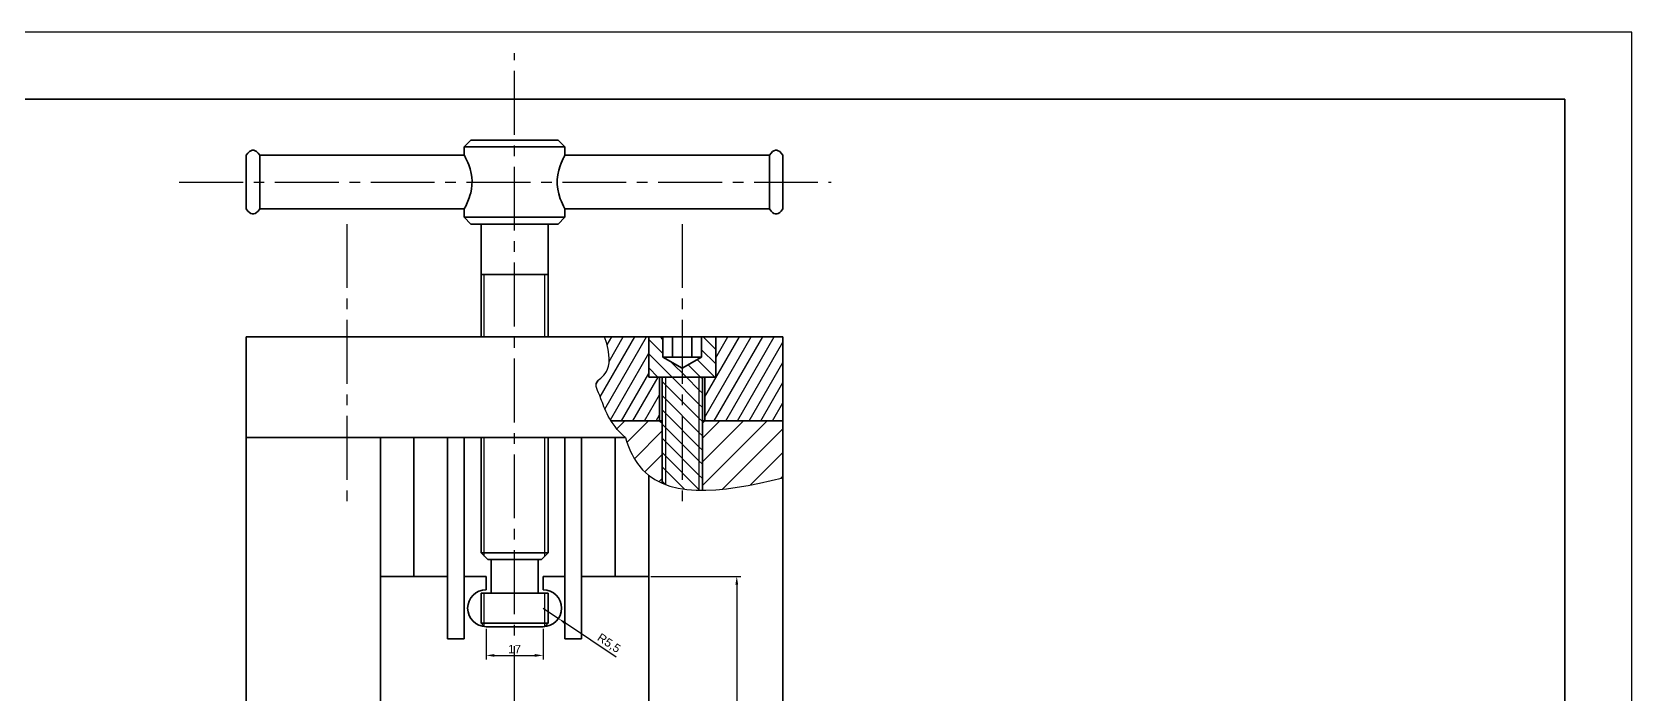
# Model space of a CAD drawing. Header units: millimetres. Extents: x 404 to 2877, y -584 to 1147.
# Drawn here: x 1115.7 to 1592.8, y 949.1 to 1146.7 of the extents above; entities that cross this region are included whole.
import ezdxf

# ---------------------------------------------------------------- set-up
doc = ezdxf.new("R2010")
doc.units = ezdxf.units.MM
doc.linetypes.add('CENTER2', pattern=[28.575, 19.05, -3.175, 3.175, -3.175])
for name, color, linetype in [('剖面线', 3, 'Continuous'), ('标注层', 3, 'Continuous'), ('点画线', 1, 'CENTER2'), ('细实线', 7, 'Continuous')]:
    doc.layers.add(name, color=color, linetype=linetype)
doc.layers.add('粗实线', color=50, linetype='Continuous', lineweight=35)
doc.layers.add('边框', color=7, linetype='Continuous', lineweight=35)
doc.styles.get("Standard").update_dxf_attribs({"font": 'arial.ttf'})
doc.dimstyles.new('ISO-25', dxfattribs={"dimtxt": 2.5, "dimasz": 2.5, "dimexe": 1.25, "dimexo": 0.625, "dimtad": 1, "dimtxsty": 'Standard', "dimcen": 2.5, "dimadec": 0, "dimazin": 0, "dimtfac": 1, "dimtmove": 0, "dimatfit": 3, "dimfxl": 1, "dimarcsym": 0})
pattern_1 = [(135, (0, 0), (-2.1213203, -2.1213203), [])]

# ---------------------------------------------------------------- blocks, each defined once
blk = doc.blocks.new('*D130')
at = {"layer": 'Defpoints', "color": 0, "transparency": 16777216}
for p in [(1299.59, 984.48), (1299.59, 879.48), (1325.86, 879.48)]:
    blk.add_point(p, dxfattribs=at)
at = {"layer": '标注层', "color": 0, "lineweight": -2, "transparency": 16777216}
for p, q in [((1300.21, 984.48), (1327.11, 984.48)), ((1325.86, 981.98), (1325.86, 881.98)), ((1300.21, 879.48), (1327.11, 879.48))]:
    blk.add_line(p, q, dxfattribs=at)
at = {"layer": '标注层', "color": 0, "transparency": 16777216}
for points in [[(1325.44, 981.98), (1326.28, 981.98), (1325.86, 984.48)], [(1325.44, 881.98), (1326.28, 881.98), (1325.86, 879.48)]]:
    blk.add_solid(points, dxfattribs=at)
at = {"layer": '标注层', "color": 0, "transparency": 16777216, "insert": (1323.96, 931.98), "char_height": 2.5, "attachment_point": 5, "rotation": 90}
blk.add_mtext('105', dxfattribs=at)
blk = doc.blocks.new('*D131')
at = {"layer": 'Defpoints', "color": 0, "transparency": 16777216}
for p in [(1268.09, 974.98), (1272.66, 971.92)]:
    blk.add_point(p, dxfattribs=at)
at = {"layer": '标注层', "color": 0, "lineweight": -2, "transparency": 16777216}
for p, q in [((1268.09, 974.98), (1272.66, 971.92)), ((1289.88, 960.38), (1274.74, 970.53))]:
    blk.add_line(p, q, dxfattribs=at)
at = {"layer": '标注层', "color": 0, "transparency": 16777216}
blk.add_solid([(1274.97, 970.87), (1274.5, 970.18), (1272.66, 971.92)], dxfattribs=at)
at = {"layer": '标注层', "color": 0, "transparency": 16777216, "insert": (1287.65, 964.43), "char_height": 2.5, "attachment_point": 5, "rotation": 326.1821}
blk.add_mtext('R5,5', dxfattribs=at)
blk = doc.blocks.new('*D132')
at = {"layer": 'Defpoints', "color": 0, "transparency": 16777216}
for p in [(1251.09, 969.48), (1268.09, 969.48), (1268.09, 960.92)]:
    blk.add_point(p, dxfattribs=at)
at = {"layer": '标注层', "color": 0, "lineweight": -2, "transparency": 16777216}
for p, q in [((1251.09, 968.86), (1251.09, 959.67)), ((1268.09, 968.86), (1268.09, 959.67)), ((1253.59, 960.92), (1265.59, 960.92))]:
    blk.add_line(p, q, dxfattribs=at)
at = {"layer": '标注层', "color": 0, "transparency": 16777216}
for points in [[(1253.59, 961.33), (1253.59, 960.5), (1251.09, 960.92)], [(1265.59, 961.33), (1265.59, 960.5), (1268.09, 960.92)]]:
    blk.add_solid(points, dxfattribs=at)
at = {"layer": '标注层', "color": 0, "transparency": 16777216, "insert": (1259.59, 962.8), "char_height": 2.5, "attachment_point": 5}
blk.add_mtext('17', dxfattribs=at)

msp = doc.modelspace()

# ---------------------------------------------------------------- hatches: boundary and pattern name
at = {"layer": '剖面线'}
h = msp.add_hatch(dxfattribs=at)
h.set_pattern_fill('_USER', color=256, scale=3, angle=60, pattern_type=0)
h.set_pattern_definition([(60, (0, 0), (-2.598076, 1.5), [])])
h.paths.add_polyline_path([(1339.589, 1055.841), (1319.589, 1055.841), (1319.589, 1043.841), (1316.339, 1043.841), (1316.339, 1030.841), (1339.589, 1030.841)])
edge = h.paths.add_edge_path()
edge.add_line((1302.839, 1043.841), (1299.589, 1043.841))
edge.add_line((1299.589, 1043.841), (1299.589, 1055.841))
edge.add_line((1299.589, 1055.841), (1286.444, 1055.841))
edge.add_spline(control_points=[(1286.444, 1055.841), (1290.299, 1044.681), (1281.983, 1043.707), (1284.924, 1039.183), (1286.736, 1033.383), (1288.336, 1030.841)], knot_values=[7.2323679, 7.2323679, 7.2323679, 7.2323679, 38.9350129, 56.1442681, 67.5864776, 67.5864776, 67.5864776, 67.5864776], degree=3, periodic=0)
edge.add_line((1288.336, 1030.841), (1302.839, 1030.841))
edge.add_line((1302.839, 1030.841), (1302.839, 1043.841))
h = msp.add_hatch(dxfattribs=at)
h.set_pattern_fill('_USER', color=256, scale=3, angle=135, pattern_type=0)
h.set_pattern_definition(pattern_1)
h.paths.add_polyline_path([(1309.589, 1046.507), (1303.815, 1049.841), (1303.815, 1055.841), (1299.589, 1055.841), (1299.589, 1043.841), (1309.589, 1043.841)])
h.paths.add_polyline_path([(1319.589, 1055.841), (1315.363, 1055.841), (1315.363, 1049.841), (1309.589, 1046.507), (1309.589, 1043.841), (1316.339, 1043.841), (1319.589, 1043.841)])
h = msp.add_hatch(dxfattribs=at)
h.set_pattern_fill('_USER', color=256, scale=3, angle=135, pattern_type=0)
h.set_pattern_definition(pattern_1)
edge = h.paths.add_edge_path()
edge.add_line((1315.589, 1043.841), (1314.589, 1043.841))
edge.add_line((1314.589, 1043.841), (1314.589, 1010.147))
edge.add_spline(control_points=[(1314.589, 1010.147), (1314.92, 1010.141), (1315.253, 1010.138), (1315.589, 1010.139)], knot_values=[68.445795, 68.445795, 68.445795, 68.445795, 69.4518819, 69.4518819, 69.4518819, 69.4518819], degree=3, periodic=0)
edge.add_line((1315.589, 1010.139), (1315.589, 1043.841))
edge = h.paths.add_edge_path()
edge.add_line((1304.589, 1043.841), (1303.589, 1043.841))
edge.add_line((1303.589, 1043.841), (1303.589, 1012.231))
edge.add_spline(control_points=[(1303.589, 1012.231), (1303.917, 1012.089), (1304.25, 1011.956), (1304.589, 1011.83)], knot_values=[55.9643183, 55.9643183, 55.9643183, 55.9643183, 57.2496429, 57.2496429, 57.2496429, 57.2496429], degree=3, periodic=0)
edge.add_line((1304.589, 1011.83), (1304.589, 1043.841))
h = msp.add_hatch(dxfattribs=at)
h.set_pattern_fill('_USER', color=256, scale=3, angle=135, pattern_type=0)
h.set_pattern_definition(pattern_1)
edge = h.paths.add_edge_path()
edge.add_line((1309.589, 1043.841), (1304.589, 1043.841))
edge.add_line((1304.589, 1043.841), (1304.589, 1011.83))
edge.add_spline(control_points=[(1304.589, 1011.83), (1306.145, 1011.251), (1307.817, 1010.835), (1309.589, 1010.56)], knot_values=[57.2496429, 57.2496429, 57.2496429, 57.2496429, 63.1524504, 63.1524504, 63.1524504, 63.1524504], degree=3, periodic=0)
edge.add_line((1309.589, 1010.56), (1309.589, 1043.841))
edge = h.paths.add_edge_path()
edge.add_line((1314.589, 1043.841), (1309.589, 1043.841))
edge.add_line((1309.589, 1043.841), (1309.589, 1010.56))
edge.add_spline(control_points=[(1309.589, 1010.56), (1311.178, 1010.314), (1312.848, 1010.181), (1314.589, 1010.147)], knot_values=[63.1524504, 63.1524504, 63.1524504, 63.1524504, 68.445795, 68.445795, 68.445795, 68.445795], degree=3, periodic=0)
edge.add_line((1314.589, 1010.147), (1314.589, 1043.841))
h = msp.add_hatch(dxfattribs=at)
h.set_pattern_fill('_USER', color=256, scale=5, angle=45, pattern_type=0)
h.set_pattern_definition([(45, (0, 0), (-3.535534, 3.535534), [])])
edge = h.paths.add_edge_path()
edge.add_line((1339.589, 1028.841), (1339.589, 1030.841))
edge.add_line((1339.589, 1030.841), (1316.339, 1030.841))
edge.add_line((1316.339, 1030.841), (1315.589, 1030.091))
edge.add_line((1315.589, 1030.091), (1315.589, 1010.139))
edge.add_spline(control_points=[(1315.589, 1010.139), (1322.711, 1010.153), (1330.943, 1011.727), (1339.589, 1013.885)], knot_values=[69.4518819, 69.4518819, 69.4518819, 69.4518819, 90.7886557, 90.7886557, 90.7886557, 90.7886557], degree=3, periodic=0)
edge.add_line((1339.589, 1013.885), (1339.589, 1028.841))
edge = h.paths.add_edge_path()
edge.add_line((1303.589, 1030.091), (1302.839, 1030.841))
edge.add_line((1302.839, 1030.841), (1288.336, 1030.841))
edge.add_spline(control_points=[(1288.336, 1030.841), (1289.347, 1029.234), (1290.709, 1027.538), (1292.625, 1025.841)], knot_values=[0, 0, 0, 0, 7.2323679, 7.2323679, 7.2323679, 7.2323679], degree=3, periodic=0)
edge.add_spline(control_points=[(1292.625, 1025.841), (1293.519, 1022.928), (1295.442, 1018.581), (1298.323, 1015.58), (1299.589, 1014.588)], knot_values=[35.246598, 35.246598, 35.246598, 35.246598, 44.3733471, 50.2884517, 50.2884517, 50.2884517, 50.2884517], degree=3, periodic=0)
edge.add_spline(control_points=[(1299.589, 1014.588), (1300.804, 1013.636), (1302.142, 1012.856), (1303.589, 1012.231)], knot_values=[50.2884517, 50.2884517, 50.2884517, 50.2884517, 55.9643183, 55.9643183, 55.9643183, 55.9643183], degree=3, periodic=0)
edge.add_line((1303.589, 1012.231), (1303.589, 1030.091))
h = msp.add_hatch(dxfattribs=at)
h.set_pattern_fill('_USER', color=256, scale=5, angle=135, pattern_type=0)
h.set_pattern_definition([(135, (0, 0), (-3.535534, -3.535534), [])])
edge = h.paths.add_edge_path()
edge.add_spline(control_points=[(864.744, 720.841), (864.766, 727.657), (864.746, 734.249), (864.726, 740.841)], knot_values=[106.9354967, 106.9354967, 106.9354967, 106.9354967, 127.0332485, 127.0332485, 127.0332485, 127.0332485], degree=3, periodic=0)
edge.add_line((864.726, 740.841), (849.715, 740.841))
edge.add_line((849.715, 740.841), (848.715, 739.841))
edge.add_line((848.715, 739.841), (848.715, 721.841))
edge.add_line((848.715, 721.841), (849.715, 720.841))
edge.add_line((849.715, 720.841), (864.744, 720.841))
edge = h.paths.add_edge_path()
edge.add_line((838.715, 739.841), (837.715, 740.841))
edge.add_line((837.715, 740.841), (826.167, 740.841))
edge.add_spline(control_points=[(826.167, 740.841), (826.126, 736.868), (826.082, 730.325), (826.343, 723.504), (826.549, 720.841)], knot_values=[1.7527181, 1.7527181, 1.7527181, 1.7527181, 13.78396, 21.5020778, 21.5020778, 21.5020778, 21.5020778], degree=3, periodic=0)
edge.add_line((826.549, 720.841), (837.715, 720.841))
edge.add_line((837.715, 720.841), (838.715, 721.841))
edge.add_line((838.715, 721.841), (838.715, 739.841))
edge = h.paths.add_edge_path()
edge.add_spline(control_points=[(838.715, 878.966), (833.307, 875.167), (824.353, 868.878), (813.936, 862.81), (812.048, 858.841)], knot_values=[0, 0, 0, 0, 20.2195962, 33.479204, 33.479204, 33.479204, 33.479204], degree=3, periodic=0)
edge.add_line((812.048, 858.841), (838.715, 858.841))
edge.add_line((838.715, 858.841), (838.715, 862.091))
edge.add_line((838.715, 862.091), (838.715, 878.966))
edge = h.paths.add_edge_path()
edge.add_line((838.715, 842.841), (808.124, 842.841))
edge.add_spline(control_points=[(808.124, 842.841), (807.029, 837.415), (800.372, 835.69), (793.715, 833.966)], knot_values=[0, 0, 0, 0, 16.9226136, 16.9226136, 16.9226136, 16.9226136], degree=3, periodic=0)
edge.add_line((793.715, 833.966), (793.715, 823.841))
edge.add_line((793.715, 823.841), (793.715, 818.841))
edge.add_line((793.715, 818.841), (795.715, 820.841))
edge.add_line((795.715, 820.841), (834.715, 820.841))
edge.add_line((834.715, 820.841), (836.715, 818.841))
edge.add_line((836.715, 818.841), (838.715, 818.841))
edge.add_line((838.715, 818.841), (838.715, 823.841))
edge.add_line((838.715, 823.841), (838.715, 842.841))
h.paths.add_polyline_path([(1354.589, 735.841, 0.4142136), (1349.589, 740.841), (1334.589, 740.841), (1334.589, 734.841), (1331.339, 734.841), (1331.339, 720.841), (1331.589, 720.841), (1354.589, 720.841)])
edge = h.paths.add_edge_path()
edge.add_line((1309.589, 740.841), (1291.527, 740.841))
edge.add_spline(control_points=[(1291.527, 740.841), (1290.938, 734.073), (1290.061, 727.308), (1289.58, 720.841)], knot_values=[94.670311, 94.670311, 94.670311, 94.670311, 113.6267461, 113.6267461, 113.6267461, 113.6267461], degree=3, periodic=0)
edge.add_line((1289.58, 720.841), (1309.589, 720.841))
edge.add_line((1309.589, 720.841), (1309.589, 740.841))
h.paths.add_polyline_path([(1317.839, 734.841), (1314.589, 734.841), (1314.589, 720.841), (1317.589, 720.841), (1317.839, 720.841)])
h.paths.add_polyline_path([(1314.589, 734.841), (1314.589, 740.841), (1309.589, 740.841), (1309.589, 720.841), (1314.589, 720.841)])
h.paths.add_polyline_path([(1296.021, 1018.413), (1296.05, 1018.371), (1296.079, 1018.329), (1296.108, 1018.287), (1296.137, 1018.245), (1296.166, 1018.203), (1296.196, 1018.162), (1296.225, 1018.121), (1296.254, 1018.079), (1296.28, 1018.044), (1295.993, 1018.455)])

# ---------------------------------------------------------------- linework, layer by layer
msp.add_lwpolyline([(403.835, 305.705), (1592.835, 305.705), (1592.835, 1146.705), (403.835, 1146.705)], close=True)
at = {"layer": '点画线'}
for p, q in [((1259.589, 630.304), (1259.589, 1140.436)), ((1159.556, 1101.981), (1354.023, 1101.981)), ((1209.589, 1089.481), (1209.589, 1006.893)), ((1309.589, 1089.481), (1309.589, 1006.893))]:
    msp.add_line(p, q, dxfattribs=at)
at = {"layer": '粗实线', "lineweight": 35, "ltscale": 0.070711}
for p, q in [((1246.589, 1114.481), (1244.589, 1112.481)), ((1272.589, 1114.481), (1274.589, 1112.481)), ((1246.589, 1089.481), (1244.589, 1091.481)), ((1272.589, 1089.481), (1274.589, 1091.481)), ((1251.589, 989.481), (1249.589, 991.481)), ((1267.589, 989.481), (1269.589, 991.481))]:
    msp.add_line(p, q, dxfattribs=at)
at = {"layer": '粗实线', "lineweight": 35}
for p, q in [((1244.589, 1112.481), (1272.753, 1112.481)), ((1246.589, 1114.481), (1270.998, 1114.481)), ((1183.589, 1109.981), (1244.589, 1109.981)), ((1274.589, 1109.981), (1335.589, 1109.981)), ((1183.589, 1093.981), (1244.589, 1093.981)), ((1274.589, 1093.981), (1335.589, 1093.981)), ((1244.589, 1091.481), (1272.753, 1091.481)), ((1246.589, 1089.481), (1270.998, 1089.481)), ((1249.589, 1089.481), (1249.589, 1055.841)), ((1269.589, 1089.481), (1269.589, 1055.841)), ((1179.589, 1025.841), (1179.589, 1055.841)), ((1339.589, 1055.841), (1179.589, 1055.841)), ((1339.589, 1025.841), (1339.589, 1055.841)), ((1303.815, 1049.841), (1315.363, 1049.841)), ((1339.589, 740.841), (1339.589, 1028.841)), ((1179.589, 768.842), (1179.589, 1025.841)), ((1292.625, 1025.841), (1179.589, 1025.841)), ((1219.589, 984.481), (1219.589, 1023.841)), ((1229.589, 1023.841), (1229.589, 984.481)), ((1239.589, 965.841), (1239.589, 1025.841)), ((1244.589, 1025.841), (1244.589, 965.841)), ((1249.589, 1025.841), (1249.589, 991.481)), ((1269.589, 1025.841), (1269.589, 991.481)), ((1274.589, 1025.841), (1274.589, 965.841)), ((1279.589, 965.841), (1279.589, 1025.841)), ((1289.589, 1023.841), (1289.589, 984.481)), ((1299.589, 965.841), (1299.589, 1014.588)), ((1219.589, 984.481), (1219.589, 879.481)), ((1219.589, 984.481), (1239.589, 984.481)), ((1299.589, 984.481), (1279.589, 984.481)), ((1299.589, 984.481), (1299.589, 879.481))]:
    msp.add_line(p, q, dxfattribs=at)
at = {"layer": '粗实线', "lineweight": 35, "ltscale": 0.0625}
for p, q in [((1244.589, 1112.481), (1244.589, 1109.981)), ((1274.589, 1112.481), (1274.589, 1109.981)), ((1244.589, 1093.981), (1244.589, 1091.481)), ((1274.589, 1093.981), (1274.589, 1091.481))]:
    msp.add_line(p, q, dxfattribs=at)
at = {"layer": '粗实线', "lineweight": 35, "ltscale": 0.039786}
for p, q in [((1270.998, 1114.481), (1272.589, 1114.481)), ((1270.998, 1089.481), (1272.589, 1089.481))]:
    msp.add_line(p, q, dxfattribs=at)
at = {"layer": '粗实线', "lineweight": 35, "ltscale": 0.045906}
for p, q in [((1272.753, 1112.481), (1274.589, 1112.481)), ((1272.753, 1091.481), (1274.589, 1091.481))]:
    msp.add_line(p, q, dxfattribs=at)
at = {"layer": '粗实线', "lineweight": 35, "ltscale": 0.024483}
for p, q in [((1179.589, 1109.001), (1179.589, 1109.981)), ((1335.589, 1109.001), (1335.589, 1109.981)), ((1339.589, 1109.001), (1339.589, 1109.981)), ((1266.61, 989.481), (1267.589, 989.481))]:
    msp.add_line(p, q, dxfattribs=at)
at = {"layer": '粗实线', "lineweight": 35, "ltscale": 0.375517}
for p, q in [((1179.589, 1093.981), (1179.589, 1109.001)), ((1183.589, 1093.981), (1183.589, 1109.981)), ((1335.589, 1093.981), (1335.589, 1109.001)), ((1339.589, 1093.981), (1339.589, 1109.001)), ((1251.589, 989.481), (1266.61, 989.481))]:
    msp.add_line(p, q, dxfattribs=at)
at = {"layer": '粗实线'}
for p, q in [((1249.589, 1074.481), (1269.589, 1074.481)), ((1299.589, 1055.841), (1299.589, 1043.841)), ((1303.815, 1055.841), (1303.815, 1049.841)), ((1306.702, 1055.841), (1306.702, 1049.841)), ((1312.476, 1055.841), (1312.476, 1049.841)), ((1315.363, 1055.841), (1315.363, 1049.841)), ((1319.589, 1055.841), (1319.589, 1043.841)), ((1303.815, 1049.841), (1309.589, 1046.507)), ((1315.363, 1049.841), (1309.589, 1046.507)), ((1299.589, 1043.841), (1309.589, 1043.841)), ((1302.839, 1043.841), (1302.839, 1030.841)), ((1303.589, 1043.841), (1303.589, 1012.231)), ((1319.589, 1043.841), (1309.589, 1043.841)), ((1309.589, 1043.841), (1316.339, 1043.841)), ((1315.589, 1010.139), (1315.589, 1043.841)), ((1316.339, 1043.841), (1316.339, 1030.841)), ((1303.589, 1030.841), (1288.336, 1030.841)), ((1302.839, 1030.841), (1303.589, 1030.091)), ((1339.589, 1030.841), (1315.589, 1030.841)), ((1316.339, 1030.841), (1315.589, 1030.091))]:
    msp.add_line(p, q, dxfattribs=at)
at = {"layer": '粗实线', "lineweight": 35, "ltscale": 0.05}
for p, q in [((1339.589, 1028.841), (1339.589, 1030.841)), ((1219.589, 1025.841), (1219.589, 1023.841)), ((1229.589, 1025.841), (1229.589, 1023.841)), ((1289.589, 1025.841), (1289.589, 1023.841))]:
    msp.add_line(p, q, dxfattribs=at)
at = {"layer": '粗实线', "lineweight": 35, "ltscale": 0.469395}
for p, q in [((1249.589, 991.481), (1268.365, 991.481)), ((1249.589, 979.481), (1268.365, 979.481)), ((1249.589, 970.481), (1268.365, 970.481))]:
    msp.add_line(p, q, dxfattribs=at)
at = {"layer": '粗实线', "lineweight": 35, "ltscale": 0.25}
for p, q in [((1252.589, 989.481), (1252.589, 979.481)), ((1266.589, 989.481), (1266.589, 979.481))]:
    msp.add_line(p, q, dxfattribs=at)
at = {"layer": '粗实线', "lineweight": 35, "ltscale": 0.030605}
for p, q in [((1268.365, 991.481), (1269.589, 991.481)), ((1268.365, 979.481), (1269.589, 979.481)), ((1268.365, 970.481), (1269.589, 970.481))]:
    msp.add_line(p, q, dxfattribs=at)
at = {"layer": '粗实线', "lineweight": 35, "ltscale": 0.1625}
for p, q in [((1244.589, 984.481), (1251.089, 984.481)), ((1274.589, 984.481), (1268.089, 984.481))]:
    msp.add_line(p, q, dxfattribs=at)
at = {"layer": '粗实线', "lineweight": 35, "ltscale": 0.1}
for p, q in [((1251.089, 984.481), (1251.089, 980.481)), ((1268.089, 984.481), (1268.089, 980.481))]:
    msp.add_line(p, q, dxfattribs=at)
at = {"layer": '粗实线', "lineweight": 35, "ltscale": 0.225}
for p, q in [((1249.589, 979.481), (1249.589, 970.481)), ((1269.589, 979.481), (1269.589, 970.481))]:
    msp.add_line(p, q, dxfattribs=at)
at = {"layer": '粗实线', "lineweight": 35, "ltscale": 0.034467}
for p, q in [((1250.564, 969.506), (1249.589, 970.481)), ((1268.614, 969.506), (1269.589, 970.481))]:
    msp.add_line(p, q, dxfattribs=at)
at = {"layer": '粗实线', "lineweight": 35, "ltscale": 0.2125}
for p in [(1251.089, 969.481), (1268.089, 969.481)]:
    msp.add_line(p, (1259.589, 969.481), dxfattribs=at)
at = {"layer": '粗实线', "lineweight": 35, "ltscale": 0.125}
for p, q in [((1244.589, 965.841), (1239.589, 965.841)), ((1279.589, 965.841), (1274.589, 965.841))]:
    msp.add_line(p, q, dxfattribs=at)
at = {"layer": '粗实线', "lineweight": 35}
for points in [[(1179.589, 1109.981), (1180.089, 1110.637), (1180.518, 1111.05), (1180.946, 1111.326), (1181.375, 1111.463), (1181.803, 1111.463), (1182.232, 1111.326), (1182.66, 1111.05), (1183.089, 1110.637), (1183.589, 1109.981)], [(1245.088, 1109.001), (1245.622, 1107.818), (1245.902, 1107.113), (1246.307, 1105.908), (1246.635, 1104.59), (1246.82, 1103.416), (1246.898, 1102.208), (1246.865, 1101.035), (1246.728, 1099.883), (1246.502, 1098.774), (1246.288, 1097.991), (1246.046, 1097.247), (1245.466, 1095.779), (1245.034, 1094.849), (1244.589, 1093.981)], [(1272.753, 1105.485), (1273.175, 1106.836), (1273.487, 1107.65), (1274.09, 1109.001)], [(1339.589, 1109.981), (1339.089, 1110.637), (1338.66, 1111.05), (1338.232, 1111.326), (1337.803, 1111.463), (1337.375, 1111.463), (1336.946, 1111.326), (1336.518, 1111.05), (1336.089, 1110.637), (1335.589, 1109.981)], [(1272.753, 1105.485), (1272.46, 1104.138), (1272.361, 1103.436), (1272.299, 1102.723), (1272.278, 1101.995), (1272.298, 1101.267), (1272.358, 1100.547), (1272.457, 1099.838), (1272.753, 1098.476)], [(1272.753, 1098.476), (1273.211, 1097.024), (1273.55, 1096.158), (1274.185, 1094.766), (1274.589, 1093.981)], [(1179.589, 1093.981), (1180.089, 1093.324), (1180.518, 1092.911), (1180.946, 1092.636), (1181.375, 1092.498), (1181.803, 1092.498), (1182.232, 1092.636), (1182.66, 1092.911), (1183.089, 1093.324), (1183.589, 1093.981)], [(1339.589, 1093.981), (1339.089, 1093.324), (1338.66, 1092.911), (1338.232, 1092.636), (1337.803, 1092.498), (1337.375, 1092.498), (1336.946, 1092.636), (1336.518, 1092.911), (1336.089, 1093.324), (1335.589, 1093.981)]]:
    msp.add_lwpolyline(points, dxfattribs=at)
for centre, radius, start, end in [((1219.714, 1096.697), 28.199, 25.86973, 28.10278), ((1299.455, 1096.702), 28.189, 151.897, 154.13084), ((1251.089, 974.981), 5.5, 90, 270), ((1268.089, 974.981), 5.5, 270, 90)]:
    msp.add_arc(centre, radius, start, end, dxfattribs=at)
at = {"layer": '细实线'}
for p, q in [((1250.564, 1055.841), (1250.564, 1074.481)), ((1268.614, 1055.841), (1268.614, 1074.481)), ((1304.589, 1043.841), (1304.589, 1011.83)), ((1314.589, 1043.841), (1314.589, 1010.147)), ((1250.564, 990.481), (1250.564, 1025.841)), ((1268.614, 990.481), (1268.614, 1025.841)), ((1250.564, 969.506), (1250.564, 979.481)), ((1268.614, 969.506), (1268.614, 979.481))]:
    msp.add_line(p, q, dxfattribs=at)
for points, knots in [([(1292.625, 1025.841), (1287.677, 1030.222), (1285.276, 1038.64), (1281.983, 1043.707), (1290.299, 1044.681), (1286.444, 1055.841)], [0, 0, 0, 0, 18.6745774, 35.8838326, 67.5864776, 67.5864776, 67.5864776, 67.5864776]), ([(1292.625, 1025.841), (1293.519, 1022.928), (1300.619, 1006.875), (1320.781, 1009.192), (1339.589, 1013.885)], [35.246598, 35.246598, 35.246598, 35.246598, 44.3733471, 90.7886557, 90.7886557, 90.7886557, 90.7886557])]:
    msp.add_open_spline(points, degree=3, knots=knots, dxfattribs=at)
at = {"layer": '边框', "linetype": 'Continuous', "lineweight": 35}
for p, q in [((1572.835, 1126.705), (423.835, 1126.705)), ((1572.835, 325.705), (1572.835, 1126.705))]:
    msp.add_line(p, q, dxfattribs=at)

# ---------------------------------------------------------------- dimensions: what is measured, and where the dimension line sits
at = {"layer": '标注层'}
dim = msp.add_linear_dim(base=(1325.86, 879.481), p1=(1299.589, 984.481), p2=(1299.589, 879.481), angle=90, dimstyle='ISO-25', dxfattribs=at)
dim.commit()
dim.dimension.update_dxf_attribs({"geometry": '*D130', "text_midpoint": (1323.959, 931.981)})
dim = msp.add_radius_dim(center=(1268.089, 974.981), mpoint=(1272.658, 971.919), dimstyle='ISO-25', dxfattribs=at)
dim.commit()
dim.dimension.update_dxf_attribs({"geometry": '*D131', "text_midpoint": (1286.468, 962.669), "dimtype": 164})
dim = msp.add_linear_dim(base=(1268.089, 960.918), p1=(1251.089, 969.481), p2=(1268.089, 969.481), dimstyle='ISO-25', dxfattribs=at)
dim.commit()
dim.dimension.update_dxf_attribs({"geometry": '*D132', "text_midpoint": (1259.589, 962.798)})

doc.saveas('drawing.dxf')
